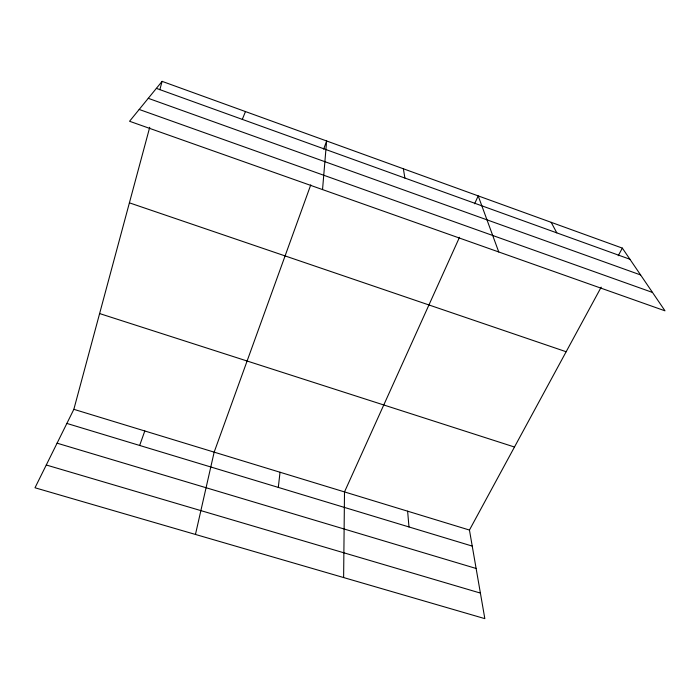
<?xml version="1.0" encoding="UTF-8"?>
<svg xmlns="http://www.w3.org/2000/svg" width="700" height="700" viewBox="0 0 700 700"><rect width="100%" height="100%" fill="white"/><g stroke="black" fill="none" stroke-linecap="round" stroke-linejoin="round"><path stroke-width="1.05" d="M343.621 577.553L344.505 491.916L459.515 237.256M322.534 189.586L326.629 140.971L323.671 149.135M278.303 487.41L280.035 472.246M195.457 534.45L214.165 452.139L310.765 184.87M601.186 287.149L469.446 530.049L484.838 618.642L35 487.769L73.85 409.325L149.73 127.286M159.845 89.714L162.094 81.358L622.352 248.115L665 310.826L129.561 121.266L162.094 81.358M139.659 445.454L144.804 430.973M242.305 119.385L245.464 111.562M474.635 203.77L478.196 195.886L498.75 251.965M618.222 255.727L622.352 248.115M46.279 465.001L480.392 593.084M57.085 443.179L476.123 568.47M66.868 423.43L472.238 546.096M73.85 409.325L469.446 530.049M99.619 313.565L514.474 447.02M129.404 202.834L566.151 351.741M139.186 109.454L652.488 292.434M148.269 98.315L640.605 274.951M156.371 88.375L629.93 259.254M551.171 222.32L556.824 232.873M403.375 168.779L404.889 178.054M407.627 511.184L408.975 526.951"/></g></svg>
